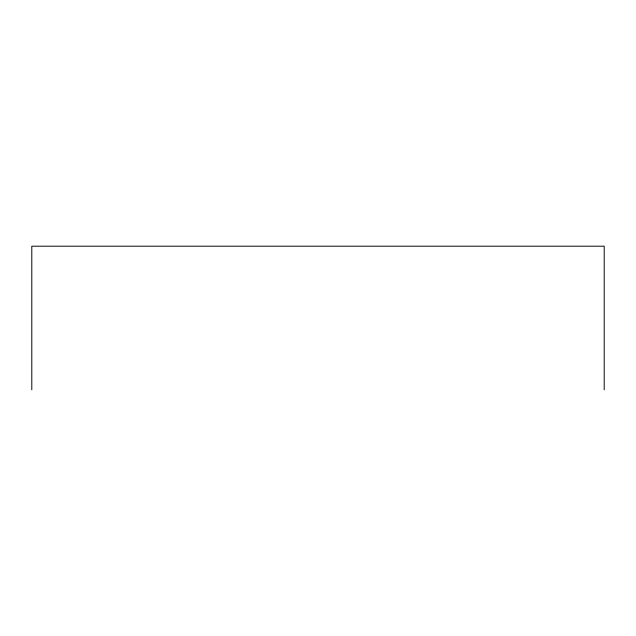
<?xml version="1.0" encoding="UTF-8"?>
<svg xmlns="http://www.w3.org/2000/svg" width="636" height="636" viewBox="0 0 636 636"><rect width="100%" height="100%" fill="white"/><g stroke="black" fill="none" stroke-linecap="round" stroke-linejoin="round"><path stroke-width="0.95" d="M604.2 389.804L604.2 246.196L31.8 246.196L31.8 389.804"/></g></svg>
